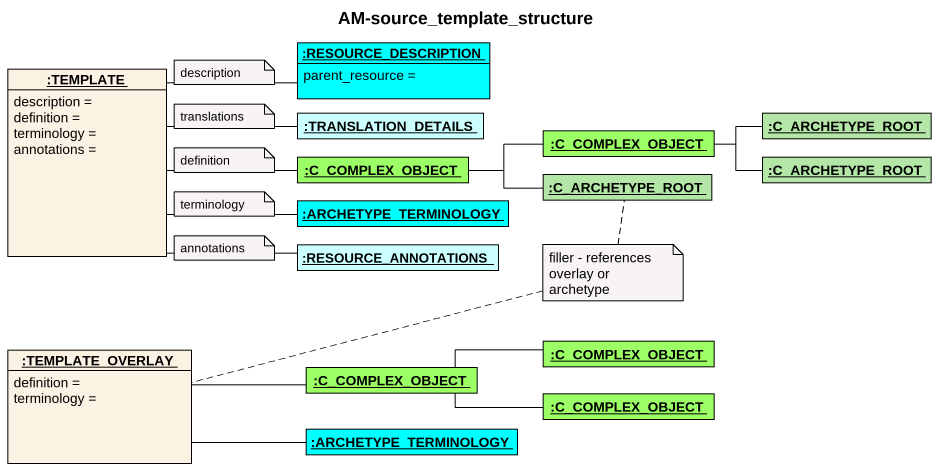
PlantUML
@startuml
title AM-source_template_structure
hide circle
hide empty members
object ":RESOURCE_DESCRIPTION" as RESOURCE_DESCRIPTION #00FFFF {
  parent_resource =
}
object ":TEMPLATE" as TEMPLATE {
  description =
  definition =
  terminology =
  annotations =
}
object ":TRANSLATION_DETAILS" as TRANSLATION_DETAILS #CCFFFF
object ":C_ARCHETYPE_ROOT" as C_ARCHETYPE_ROOT #B4E6A7
object ":C_COMPLEX_OBJECT" as C_COMPLEX_OBJECT #9BFF65
object ":C_ARCHETYPE_ROOT" as C_ARCHETYPE_ROOT_2 #B4E6A7
object ":C_COMPLEX_OBJECT" as C_COMPLEX_OBJECT_2 #9BFF65
object ":C_ARCHETYPE_ROOT" as C_ARCHETYPE_ROOT_3 #B4E6A7
object ":ARCHETYPE_TERMINOLOGY" as ARCHETYPE_TERMINOLOGY #00FFFF
object ":RESOURCE_ANNOTATIONS" as RESOURCE_ANNOTATIONS #CCFFFF
object ":C_COMPLEX_OBJECT" as C_COMPLEX_OBJECT_3 #9BFF65
object ":TEMPLATE_OVERLAY" as TEMPLATE_OVERLAY {
  definition =
  terminology =
}
object ":C_COMPLEX_OBJECT" as C_COMPLEX_OBJECT_4 #9BFF65
object ":C_COMPLEX_OBJECT" as C_COMPLEX_OBJECT_5 #9BFF65
object ":ARCHETYPE_TERMINOLOGY" as ARCHETYPE_TERMINOLOGY_2 #00FFFF
TEMPLATE -right- RESOURCE_DESCRIPTION
TEMPLATE -right- TRANSLATION_DETAILS
TEMPLATE -right- C_COMPLEX_OBJECT
TEMPLATE -right- ARCHETYPE_TERMINOLOGY
C_COMPLEX_OBJECT -right- C_ARCHETYPE_ROOT_2
C_COMPLEX_OBJECT -right- C_COMPLEX_OBJECT_2
C_COMPLEX_OBJECT_2 -right- C_ARCHETYPE_ROOT
C_COMPLEX_OBJECT_2 -right- C_ARCHETYPE_ROOT_3
RESOURCE_ANNOTATIONS -left- TEMPLATE
TEMPLATE_OVERLAY -right- C_COMPLEX_OBJECT_4
TEMPLATE_OVERLAY -right- ARCHETYPE_TERMINOLOGY_2
C_COMPLEX_OBJECT_4 -right- C_COMPLEX_OBJECT_3
C_COMPLEX_OBJECT_4 -right- C_COMPLEX_OBJECT_5
note as N1
  description
end note
note as N2
  translations
end note
note as N3
  definition
end note
note as N4
  terminology
end note
note as N5
  annotations
end note
note as N6
  filler - references overlay or archetype
end note
N6 .. C_ARCHETYPE_ROOT_2
N6 .. TEMPLATE_OVERLAY
@enduml
